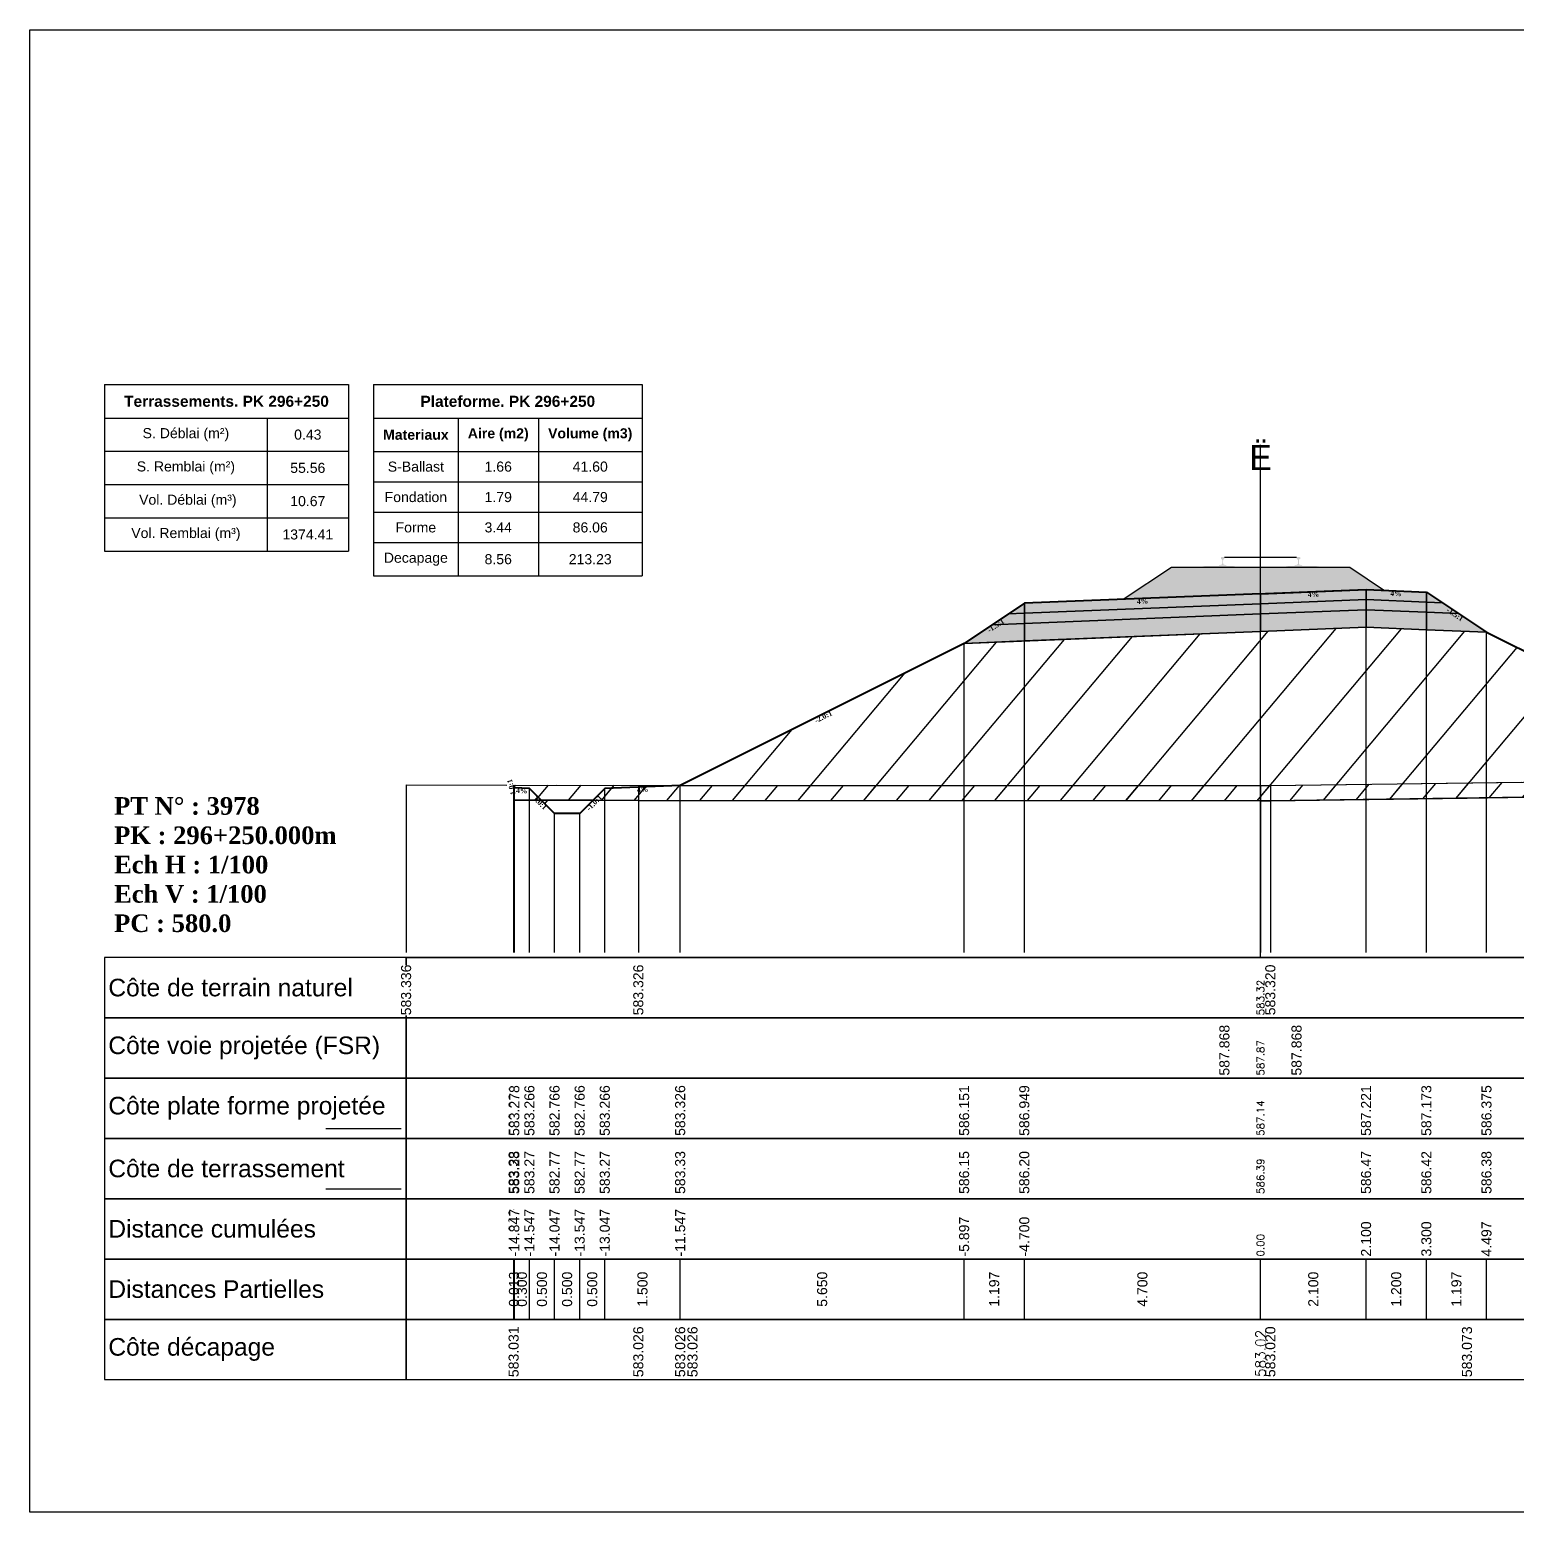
# Model space of a CAD drawing. Header units: millimetres. Extents: x 2762 to 3076, y 916 to 3305.
# Drawn here: x 2950.21 to 2979.79, y 2165.65 to 2195.15 of the extents above; entities that cross this region are included whole.
import ezdxf

# ---------------------------------------------------------------- set-up
doc = ezdxf.new("R2010")
doc.units = ezdxf.units.MM
doc.header["$LTSCALE"] = 2
doc.linetypes.add('CACHE', pattern=[9.525, 6.35, -3.175])
doc.linetypes.add('DASHED', pattern=[0.75, 0.5, -0.25])
for name, color, linetype in [('C-ANNO-TABL', 1, 'Continuous'), ('C-ANNO-TABL-TEXT', 150, 'Continuous'), ('C-ANNO-TABL-TITL', 150, 'Continuous'), ('C-ANNO-TABL-TTBL', 5, 'Continuous'), ('C-ROAD-CORR', 5, 'Continuous'), ('C-ROAD-SCTN', 7, 'Continuous')]:
    doc.layers.add(name, color=color, linetype=linetype)
doc.styles.add('ARIAL', font='arial.ttf')
doc.styles.add('C3D_Etiquette', font='romans.shx')
doc.styles.add('C3D_Profil_Travers', font='romans.shx')
doc.styles.get("Standard").update_dxf_attribs({"font": 'arial.ttf'})

msp = doc.modelspace()

# ---------------------------------------------------------------- hatches: boundary and pattern name
at = {"linetype": 'Continuous', "lineweight": -3}
msp.add_hatch(color=254, dxfattribs=at).paths.add_polyline_path([(2973.487, 2184.268), (2973.487, 2184.453), (2973.602, 2184.474), (2973.95, 2184.474), (2973.95, 2184.48), (2973.876, 2184.48), (2973.876, 2184.49), (2973.877, 2184.491), (2973.879, 2184.491), (2973.88, 2184.492), (2973.9, 2184.493), (2973.903, 2184.494), (2973.906, 2184.495), (2973.934, 2184.505), (2973.937, 2184.507), (2973.938, 2184.508), (2973.939, 2184.509), (2973.94, 2184.514), (2973.941, 2184.521), (2973.942, 2184.53), (2973.943, 2184.54), (2973.943, 2184.564), (2973.942, 2184.58), (2973.942, 2184.586), (2973.941, 2184.592), (2973.94, 2184.597), (2973.94, 2184.599), (2973.939, 2184.602), (2973.938, 2184.604), (2973.937, 2184.605), (2973.936, 2184.607), (2973.935, 2184.607), (2973.919, 2184.613), (2973.917, 2184.614), (2973.916, 2184.615), (2973.915, 2184.617), (2973.915, 2184.619), (2973.915, 2184.638), (2973.916, 2184.642), (2973.917, 2184.644), (2973.919, 2184.646), (2973.921, 2184.648), (2973.924, 2184.649), (2973.925, 2184.65), (2973.929, 2184.651), (2973.933, 2184.651), (2973.936, 2184.651), (2973.94, 2184.652), (2973.945, 2184.652), (2973.948, 2184.652), (2973.951, 2184.652), (2973.955, 2184.652), (2973.958, 2184.652), (2973.962, 2184.652), (2973.967, 2184.651), (2973.97, 2184.651), (2973.974, 2184.651), (2973.978, 2184.65), (2973.979, 2184.649), (2973.981, 2184.648), (2973.984, 2184.646), (2973.986, 2184.644), (2973.987, 2184.642), (2973.987, 2184.638), (2973.987, 2184.619), (2973.987, 2184.617), (2973.987, 2184.615), (2973.986, 2184.614), (2973.984, 2184.613), (2973.968, 2184.607), (2973.967, 2184.607), (2973.965, 2184.605), (2973.964, 2184.604), (2973.964, 2184.602), (2973.963, 2184.599), (2973.962, 2184.597), (2973.962, 2184.592), (2973.961, 2184.586), (2973.96, 2184.58), (2973.96, 2184.564), (2973.96, 2184.54), (2973.961, 2184.53), (2973.962, 2184.521), (2973.963, 2184.514), (2973.964, 2184.509), (2973.965, 2184.508), (2973.966, 2184.507), (2973.968, 2184.505), (2973.997, 2184.495), (2974, 2184.494), (2974.003, 2184.493), (2974.023, 2184.492), (2974.024, 2184.491), (2974.025, 2184.491), (2974.026, 2184.49), (2974.026, 2184.48), (2973.952, 2184.48), (2973.952, 2184.474), (2974.156, 2184.474), (2974.288, 2184.443), (2975.122, 2184.443), (2975.253, 2184.474), (2975.457, 2184.474), (2975.457, 2184.48), (2975.383, 2184.48), (2975.383, 2184.49), (2975.384, 2184.491), (2975.386, 2184.491), (2975.387, 2184.492), (2975.407, 2184.493), (2975.41, 2184.494), (2975.413, 2184.495), (2975.441, 2184.505), (2975.444, 2184.507), (2975.445, 2184.508), (2975.446, 2184.509), (2975.447, 2184.514), (2975.448, 2184.521), (2975.449, 2184.53), (2975.45, 2184.54), (2975.45, 2184.564), (2975.449, 2184.58), (2975.449, 2184.586), (2975.448, 2184.592), (2975.447, 2184.597), (2975.447, 2184.599), (2975.446, 2184.602), (2975.445, 2184.604), (2975.444, 2184.605), (2975.443, 2184.607), (2975.442, 2184.607), (2975.426, 2184.613), (2975.424, 2184.614), (2975.423, 2184.615), (2975.422, 2184.617), (2975.422, 2184.619), (2975.422, 2184.638), (2975.423, 2184.642), (2975.424, 2184.644), (2975.426, 2184.646), (2975.428, 2184.648), (2975.431, 2184.649), (2975.432, 2184.65), (2975.436, 2184.651), (2975.44, 2184.651), (2975.443, 2184.651), (2975.447, 2184.652), (2975.452, 2184.652), (2975.455, 2184.652), (2975.458, 2184.652), (2975.462, 2184.652), (2975.465, 2184.652), (2975.469, 2184.652), (2975.474, 2184.651), (2975.477, 2184.651), (2975.481, 2184.651), (2975.485, 2184.65), (2975.486, 2184.649), (2975.488, 2184.648), (2975.491, 2184.646), (2975.493, 2184.644), (2975.494, 2184.642), (2975.494, 2184.638), (2975.494, 2184.619), (2975.494, 2184.617), (2975.494, 2184.615), (2975.493, 2184.614), (2975.491, 2184.613), (2975.475, 2184.607), (2975.474, 2184.607), (2975.472, 2184.605), (2975.471, 2184.604), (2975.471, 2184.602), (2975.47, 2184.599), (2975.469, 2184.597), (2975.469, 2184.592), (2975.468, 2184.586), (2975.467, 2184.58), (2975.467, 2184.564), (2975.467, 2184.54), (2975.468, 2184.53), (2975.469, 2184.521), (2975.47, 2184.514), (2975.471, 2184.509), (2975.472, 2184.508), (2975.473, 2184.507), (2975.475, 2184.505), (2975.504, 2184.495), (2975.507, 2184.494), (2975.51, 2184.493), (2975.53, 2184.492), (2975.531, 2184.491), (2975.532, 2184.491), (2975.533, 2184.49), (2975.533, 2184.48), (2975.459, 2184.48), (2975.459, 2184.474), (2975.807, 2184.474), (2975.922, 2184.453), (2975.922, 2184.268)])
h = msp.add_hatch(dxfattribs=at)
h.set_pattern_fill('GRAVEL', color=252, scale=0.009, style=0)
h.set_pattern_definition([(228.0128, (2972.136781, 2184.040117), (-1.8288, -2.0574), [0.030755, -3.0447435]), (184.96974, (2972.116207, 2184.017257), (2.743199999, 0.228600013), [0.0527764, -5.2248644]), (132.51045, (2972.063629, 2184.012685), (2.286, -2.5146), [0.0372133, -3.684125]), (267.2737, (2971.974475, 2183.955535), (0.2286, 4.572), [0.0480604, -4.7579794]), (292.83365, (2971.972189, 2183.907529), (-1.143, 2.7432), [0.047127, -4.6655827]), (357.2737, (2971.990477, 2183.864095), (-4.572, 0.2286), [0.0480604, -4.7579794]), (37.69424, (2972.038483, 2183.861809), (-2.9718, -2.286), [0.0635574, -6.2921804]), (72.25533, (2972.088775, 2183.900671), (1.6002, 5.0292), [0.0600048, -5.940473]), (121.42957, (2972.107063, 2183.957821), (-1.8288, 2.9718), [0.048223, -4.774099]), (175.23636, (2972.081917, 2183.99897), (2.5146, -0.2286), [0.055054, -2.697654]), (222.39744, (2972.027053, 2184.003541), (-2.7432, -2.5146), [0.071197, -7.0485095]), (138.81407, (2972.20079, 2183.95325), (-1.6002, 1.3716), [0.0243004, -2.405751]), (171.46923, (2972.182501, 2183.969251), (2.9718, -0.4572), [0.0462314, -4.5769175]), (225, (2972.13678, 2183.97611), (-3e-17, -0.2286), [0.032329, -0.29096]), (203.1986, (2972.12078, 2184.00354), (1.143, 0.4572), [0.01741, -1.723556]), (291.8014, (2972.104777, 2183.996683), (-0.2286, 0.6858), [0.024621, -1.206428]), (30.9638, (2972.11392, 2183.973823), (0.6858, 0.4572), [0.039989, -1.292967]), (161.565, (2972.14821, 2183.9944), (0.4572, -0.2286), [0.028916, -0.693981]), (16.38954, (2971.972189, 2183.996683), (2.286, 0.6858), [0.040508, -4.0102944]), (70.34618, (2972.011051, 2184.008113), (-0.9144, -2.5146), [0.033984, -3.3643994]), (293.1986, (2972.14821, 2184.040117), (-0.4572, 1.143), [0.034819, -1.7061465]), (343.61046, (2972.161927, 2184.008113), (-2.286, 0.6858), [0.040508, -4.0102944]), (339.44395, (2971.97219, 2183.85495), (-1.143, 0.4572), [0.039063, -1.914096]), (294.77514, (2972.008765, 2183.841235), (-1.143, 2.5146), [0.0327305, -3.2403234]), (66.8014, (2972.150497, 2183.811517), (0.4572, 1.143), [0.034819, -1.7061465]), (17.35402, (2972.164213, 2183.843521), (-2.9718, -0.9144), [0.0383204, -3.793714]), (69.44395, (2972.038483, 2183.811517), (-0.4572, -1.143), [0.0195316, -1.933628]), (101.3099, (2972.13678, 2183.811517), (-0.2286, 0.9144), [0.011656, -1.1539795]), (165.9638, (2972.134495, 2183.822947), (0.6858, -0.2286), [0.047127, -0.895415]), (186.009, (2972.088775, 2183.834377), (2.286, 0.2286), [0.043674, -4.323723]), (303.69, (2972.11392, 2183.95325), (-0.2286, 0.4572), [0.032969, -0.79126]), (353.15723, (2972.132209, 2183.925817), (3.8862, -0.4572), [0.05756, -5.698441]), (60.9454, (2972.18936, 2183.91896), (-0.9144, -1.6002), [0.023536, -2.330045]), (90, (2972.2008, 2183.93953), (-0.2286, 0.2286), [0.013716, -0.214884]), (120.25644, (2972.084203, 2183.841235), (0.9144, -1.6002), [0.031758, -3.1440547]), (48.0128, (2972.068201, 2183.868667), (1.8288, 2.0574), [0.06151, -3.0139886]), (0, (2972.10935, 2183.91439), (0.2286, 0.2286), [0.059436, -0.169164]), (325.30485, (2972.168785, 2183.914387), (2.286, -1.6002), [0.036145, -3.5783385]), (254.0546, (2972.198503, 2183.893813), (-0.2286, -0.9144), [0.033285, -1.6309485]), (207.64598, (2972.189359, 2183.861809), (-4.3434, -2.286), [0.054193, -5.365122]), (175.42608, (2972.141353, 2183.836663), (-2.9718, 0.2286), [0.0573327, -5.675926])])
h.paths.add_polyline_path([(2971.972, 2183.812), (2972.93, 2184.45), (2976.48, 2184.45), (2977.169, 2183.99), (2976.805, 2184.005)])
h = msp.add_hatch(color=30, dxfattribs=at)
h.paths.add_polyline_path([(2978.005, 2183.557), (2978.005, 2183.757), (2978.324, 2183.744), (2978.643, 2183.531)])
h.paths.add_polyline_path([(2976.805, 2183.605), (2976.805, 2183.805), (2978.005, 2183.757), (2978.005, 2183.557)])
h.paths.add_polyline_path([(2974.705, 2183.521), (2974.705, 2183.721), (2976.805, 2183.805), (2976.805, 2183.605)])
h.paths.add_polyline_path([(2970.005, 2183.333), (2970.005, 2183.533), (2974.705, 2183.721), (2974.705, 2183.521)])
h.paths.add_polyline_path([(2969.366, 2183.307), (2969.685, 2183.52), (2970.005, 2183.533), (2970.005, 2183.333)])
h = msp.add_hatch(color=11, dxfattribs=at)
h.paths.add_polyline_path([(2978.005, 2183.757), (2978.005, 2183.957), (2978.324, 2183.744)])
h.paths.add_polyline_path([(2976.805, 2183.805), (2976.805, 2184.005), (2978.005, 2183.957), (2978.005, 2183.757)])
h.paths.add_polyline_path([(2974.705, 2183.721), (2974.705, 2183.921), (2976.805, 2184.005), (2976.805, 2183.805)])
h.paths.add_polyline_path([(2970.005, 2183.533), (2970.005, 2183.733), (2974.705, 2183.921), (2974.705, 2183.721)])
h.paths.add_polyline_path([(2969.685, 2183.52), (2970.005, 2183.733), (2970.005, 2183.533)])
h = msp.add_hatch(color=83, dxfattribs=at)
h.paths.add_polyline_path([(2978.005, 2183.207), (2978.005, 2183.557), (2978.643, 2183.531), (2979.201, 2183.159)])
h.paths.add_polyline_path([(2976.805, 2183.255), (2976.805, 2183.605), (2978.005, 2183.557), (2978.005, 2183.207)])
h.paths.add_polyline_path([(2974.705, 2183.171), (2974.705, 2183.521), (2976.805, 2183.605), (2976.805, 2183.255)])
h.paths.add_polyline_path([(2970.005, 2182.983), (2970.005, 2183.333), (2974.705, 2183.521), (2974.705, 2183.171)])
h.paths.add_polyline_path([(2968.808, 2182.935), (2969.366, 2183.307), (2970.005, 2183.333), (2970.005, 2182.983)])
h = msp.add_hatch(dxfattribs=at)
h.set_pattern_fill('_U', color=3, angle=50, style=0, pattern_type=0)
h.set_pattern_definition([(50, (2987.8368, 2179.9774), (-0.766044, 0.642788), [])])
h.paths.add_polyline_path([(2987.837, 2179.977), (2988.039, 2180.18), (2988.339, 2180.192), (2988.362, 2180.284), (2988.362, 2179.984)])
h.paths.add_polyline_path([(2961.42, 2179.812), (2961.658, 2180.05), (2963.158, 2180.11), (2968.808, 2182.935), (2976.805, 2183.255), (2979.201, 2183.159), (2985.039, 2180.24), (2986.539, 2180.18), (2986.756, 2179.963), (2974.9, 2179.804), (2962.325, 2179.81)])
h.paths.add_polyline_path([(2959.844, 2179.815), (2959.844, 2180.115), (2959.858, 2180.062), (2960.158, 2180.05), (2960.393, 2179.814)])
h = msp.add_hatch(dxfattribs=at)
h.set_pattern_fill('_U', color=150, scale=0.5, angle=50, style=0, pattern_type=0)
h.set_pattern_definition([(50, (2987.83676, 2179.97745), (-0.383022, 0.321394), [])])
h.paths.add_polyline_path([(2987.837, 2179.977), (2988.039, 2180.18), (2988.339, 2180.192), (2988.362, 2180.284), (2988.362, 2179.984)])
h.paths.add_polyline_path([(2985.039, 2180.24), (2988.362, 2180.284), (2988.339, 2180.192), (2988.039, 2180.18), (2987.837, 2179.977), (2986.756, 2179.963), (2986.539, 2180.18)])
h.paths.add_polyline_path([(2961.42, 2179.812), (2961.658, 2180.05), (2963.158, 2180.11), (2974.9, 2180.104), (2985.039, 2180.24), (2986.539, 2180.18), (2986.756, 2179.963), (2974.9, 2179.804), (2962.325, 2179.81)])
h.paths.add_polyline_path([(2959.844, 2180.115), (2962.325, 2180.11), (2963.158, 2180.11), (2961.658, 2180.05), (2961.42, 2179.812), (2960.393, 2179.814), (2960.158, 2180.05), (2959.858, 2180.062)])
h.paths.add_polyline_path([(2959.844, 2179.815), (2959.844, 2180.115), (2959.858, 2180.062), (2960.158, 2180.05), (2960.393, 2179.814)])
h = msp.add_hatch(dxfattribs=at)
h.set_pattern_fill('_U', color=1, angle=50, style=0, pattern_type=0)
h.set_pattern_definition([(50, (2986.7563, 2179.963), (-0.766044, 0.642788), [])])
h.paths.add_polyline_path([(2986.756, 2179.963), (2987.837, 2179.977), (2987.539, 2179.68), (2987.039, 2179.68)])
h.paths.add_polyline_path([(2960.393, 2179.814), (2961.42, 2179.812), (2961.158, 2179.55), (2960.658, 2179.55)])

# ---------------------------------------------------------------- linework, layer by layer
at = {"color": 7, "linetype": 'Continuous', "lineweight": -3}
for p, q in [((2974.705, 2176.684), (2974.705, 2186.884)), ((2957.704, 2176.684), (2991.706, 2176.684)), ((2959.844, 2169.484), (2959.844, 2170.684)), ((2959.858, 2169.484), (2959.858, 2170.684)), ((2959.858, 2169.484), (2959.858, 2170.684)), ((2960.158, 2169.484), (2960.158, 2170.684)), ((2960.158, 2169.484), (2960.158, 2170.684)), ((2960.658, 2169.484), (2960.658, 2170.684)), ((2960.658, 2169.484), (2960.658, 2170.684)), ((2961.158, 2169.484), (2961.158, 2170.684)), ((2961.158, 2169.484), (2961.158, 2170.684)), ((2961.658, 2169.484), (2961.658, 2170.684)), ((2961.658, 2169.484), (2961.658, 2170.684)), ((2963.158, 2169.484), (2963.158, 2170.684)), ((2963.158, 2169.484), (2963.158, 2170.684)), ((2968.808, 2169.484), (2968.808, 2170.684)), ((2968.808, 2169.484), (2968.808, 2170.684)), ((2970.005, 2169.484), (2970.005, 2170.684)), ((2970.005, 2169.484), (2970.005, 2170.684)), ((2974.705, 2169.484), (2974.705, 2170.684)), ((2974.705, 2169.484), (2974.705, 2170.684)), ((2976.805, 2169.484), (2976.805, 2170.684)), ((2976.805, 2169.484), (2976.805, 2170.684)), ((2978.005, 2169.484), (2978.005, 2170.684)), ((2978.005, 2169.484), (2978.005, 2170.684)), ((2979.201, 2169.484), (2979.201, 2170.684)), ((2979.201, 2169.484), (2979.201, 2170.684))]:
    msp.add_line(p, q, dxfattribs=at)
at = {"color": 251, "linetype": 'Continuous', "lineweight": -3}
for p, q in [((2971.972, 2183.812), (2972.93, 2184.45)), ((2972.93, 2184.45), (2976.48, 2184.45)), ((2976.48, 2184.45), (2977.169, 2183.99)), ((2970.005, 2183.733), (2974.705, 2183.921)), ((2976.805, 2184.005), (2971.972, 2183.812)), ((2974.705, 2183.921), (2976.805, 2184.005)), ((2974.705, 2183.721), (2974.705, 2183.921)), ((2974.705, 2183.921), (2974.705, 2183.721)), ((2976.805, 2183.805), (2974.705, 2183.721)), ((2977.169, 2183.99), (2976.805, 2184.005)), ((2976.805, 2183.805), (2976.805, 2184.005)), ((2976.805, 2184.005), (2978.005, 2183.957)), ((2976.805, 2184.005), (2976.805, 2183.805)), ((2978.005, 2183.757), (2976.805, 2183.805)), ((2978.005, 2183.757), (2978.005, 2183.957)), ((2978.005, 2183.957), (2978.324, 2183.744)), ((2978.005, 2183.957), (2978.005, 2183.757)), ((2978.324, 2183.744), (2978.005, 2183.757)), ((2969.685, 2183.52), (2970.005, 2183.733)), ((2970.005, 2183.533), (2969.685, 2183.52)), ((2970.005, 2183.533), (2970.005, 2183.733)), ((2970.005, 2183.733), (2970.005, 2183.533)), ((2974.705, 2183.721), (2970.005, 2183.533))]:
    msp.add_line(p, q, dxfattribs=at)
at = {"color": 53, "linetype": 'Continuous', "lineweight": -3}
for p, q in [((2974.705, 2183.721), (2976.805, 2183.805)), ((2976.805, 2183.605), (2976.805, 2183.805)), ((2976.805, 2183.805), (2978.005, 2183.757)), ((2976.805, 2183.805), (2976.805, 2183.605)), ((2978.005, 2183.557), (2978.005, 2183.757)), ((2978.005, 2183.757), (2978.324, 2183.744)), ((2978.005, 2183.757), (2978.005, 2183.557)), ((2978.324, 2183.744), (2978.643, 2183.531)), ((2969.366, 2183.307), (2969.685, 2183.52)), ((2969.685, 2183.52), (2970.005, 2183.533)), ((2970.005, 2183.533), (2974.705, 2183.721)), ((2970.005, 2183.333), (2970.005, 2183.533)), ((2970.005, 2183.533), (2970.005, 2183.333)), ((2974.705, 2183.521), (2970.005, 2183.333)), ((2970.005, 2183.333), (2974.705, 2183.521)), ((2974.705, 2183.521), (2974.705, 2183.721)), ((2974.705, 2183.721), (2974.705, 2183.521)), ((2976.805, 2183.605), (2974.705, 2183.521)), ((2974.705, 2183.521), (2976.805, 2183.605)), ((2974.705, 2183.171), (2974.705, 2183.521)), ((2974.705, 2183.521), (2974.705, 2183.171)), ((2978.005, 2183.557), (2976.805, 2183.605)), ((2976.805, 2183.255), (2976.805, 2183.605)), ((2976.805, 2183.605), (2978.005, 2183.557)), ((2976.805, 2183.605), (2976.805, 2183.255)), ((2978.643, 2183.531), (2978.005, 2183.557)), ((2978.005, 2183.207), (2978.005, 2183.557)), ((2978.005, 2183.557), (2978.643, 2183.531)), ((2978.005, 2183.557), (2978.005, 2183.207)), ((2978.643, 2183.531), (2979.201, 2183.159)), ((2968.808, 2182.935), (2969.366, 2183.307)), ((2970.005, 2183.333), (2969.366, 2183.307)), ((2969.366, 2183.307), (2970.005, 2183.333)), ((2970.005, 2182.983), (2970.005, 2183.333)), ((2970.005, 2183.333), (2970.005, 2182.983)), ((2974.705, 2183.171), (2970.005, 2182.983)), ((2976.805, 2183.255), (2974.705, 2183.171)), ((2978.005, 2183.207), (2976.805, 2183.255)), ((2979.201, 2183.159), (2978.005, 2183.207)), ((2970.005, 2182.983), (2968.808, 2182.935))]:
    msp.add_line(p, q, dxfattribs=at)
at = {"color": 253, "linetype": 'Continuous', "lineweight": -3}
for p, q in [((2968.808, 2182.935), (2976.805, 2183.255)), ((2976.805, 2183.255), (2979.201, 2183.159)), ((2979.201, 2183.159), (2985.039, 2180.24)), ((2963.158, 2180.11), (2968.808, 2182.935)), ((2974.9, 2180.104), (2985.039, 2180.24)), ((2959.844, 2180.115), (2962.325, 2180.11)), ((2959.858, 2180.062), (2959.844, 2180.115)), ((2959.844, 2179.815), (2959.844, 2180.115)), ((2959.844, 2180.115), (2959.858, 2180.062)), ((2959.844, 2179.815), (2959.844, 2180.115)), ((2959.844, 2180.115), (2959.858, 2180.062)), ((2960.158, 2180.05), (2959.858, 2180.062)), ((2959.858, 2180.062), (2960.158, 2180.05)), ((2959.858, 2180.062), (2960.158, 2180.05)), ((2960.393, 2179.814), (2960.158, 2180.05)), ((2960.158, 2180.05), (2960.393, 2179.814)), ((2960.158, 2180.05), (2960.393, 2179.814)), ((2961.42, 2179.812), (2961.658, 2180.05)), ((2961.658, 2180.05), (2961.42, 2179.812)), ((2961.42, 2179.812), (2961.658, 2180.05)), ((2961.658, 2180.05), (2963.158, 2180.11)), ((2963.158, 2180.11), (2961.658, 2180.05)), ((2961.658, 2180.05), (2963.158, 2180.11)), ((2962.325, 2180.11), (2963.158, 2180.11)), ((2963.158, 2180.11), (2974.9, 2180.104)), ((2986.756, 2179.963), (2974.9, 2179.804)), ((2986.756, 2179.963), (2974.9, 2179.804)), ((2960.393, 2179.814), (2959.844, 2179.815)), ((2960.393, 2179.814), (2959.844, 2179.815)), ((2961.42, 2179.812), (2960.393, 2179.814)), ((2960.393, 2179.814), (2961.42, 2179.812)), ((2960.658, 2179.55), (2960.393, 2179.814)), ((2961.42, 2179.812), (2961.158, 2179.55)), ((2962.325, 2179.81), (2961.42, 2179.812)), ((2962.325, 2179.81), (2961.42, 2179.812)), ((2974.9, 2179.804), (2962.325, 2179.81)), ((2974.9, 2179.804), (2962.325, 2179.81)), ((2961.158, 2179.55), (2960.658, 2179.55))]:
    msp.add_line(p, q, dxfattribs=at)
at = {"color": 8, "linetype": 'CACHE', "lineweight": -3}
for p, q in [((2974.705, 2176.784), (2974.705, 2183.171)), ((2974.705, 2176.784), (2974.705, 2183.171)), ((2976.805, 2176.784), (2976.805, 2183.255)), ((2978.005, 2176.784), (2978.005, 2183.207)), ((2979.201, 2176.784), (2979.201, 2183.159)), ((2968.808, 2176.784), (2968.808, 2182.935)), ((2970.005, 2176.784), (2970.005, 2182.983)), ((2959.844, 2176.784), (2959.844, 2180.115)), ((2959.858, 2176.784), (2959.858, 2180.062)), ((2960.158, 2176.784), (2960.158, 2180.05)), ((2961.658, 2176.784), (2961.658, 2180.05)), ((2963.158, 2176.784), (2963.158, 2180.11)), ((2960.658, 2176.784), (2960.658, 2179.55)), ((2961.158, 2176.784), (2961.158, 2179.55))]:
    msp.add_line(p, q, dxfattribs=at)
at = {"color": 105, "linetype": 'DASHED', "lineweight": -3, "ltscale": 2}
for p, q in [((2974.9, 2180.104), (2991.705, 2180.329)), ((2957.705, 2180.12), (2962.325, 2180.11)), ((2962.325, 2180.11), (2974.705, 2180.104)), ((2974.705, 2180.104), (2974.9, 2180.104))]:
    msp.add_line(p, q, dxfattribs=at)
at = {"color": 98, "linetype": 'CACHE', "lineweight": -3}
for p, q in [((2957.705, 2180.12), (2957.705, 2176.784)), ((2962.325, 2180.11), (2962.325, 2176.784)), ((2974.705, 2180.104), (2974.705, 2176.784)), ((2974.9, 2180.104), (2974.9, 2176.784))]:
    msp.add_line(p, q, dxfattribs=at)
at = {"color": 6, "linetype": 'Continuous', "lineweight": -3}
for p, q in [((2978.813, 2179.857), (2985.039, 2179.94)), ((2959.844, 2179.815), (2962.325, 2179.81)), ((2962.325, 2179.81), (2963.158, 2179.81)), ((2963.158, 2179.81), (2963.403, 2179.81)), ((2963.403, 2179.81), (2974.705, 2179.804)), ((2974.705, 2179.804), (2974.9, 2179.804)), ((2974.9, 2179.804), (2978.813, 2179.857))]:
    msp.add_line(p, q, dxfattribs=at)
at = {"color": 154, "linetype": 'Continuous', "lineweight": -3}
msp.add_line((2956.104, 2173.284), (2957.604, 2173.284), dxfattribs=at)
at = {"color": 1, "linetype": 'Continuous', "lineweight": -3}
msp.add_line((2956.104, 2172.084), (2957.604, 2172.084), dxfattribs=at)
at = {"color": 7, "linetype": 'Continuous', "lineweight": -3}
for points in [[(2957.704, 2175.484), (2957.704, 2176.684), (2951.704, 2176.684), (2951.704, 2175.484)], [(2957.704, 2175.484), (2991.706, 2175.484), (2991.706, 2176.684), (2957.704, 2176.684)], [(2957.704, 2174.284), (2957.704, 2175.484), (2951.704, 2175.484), (2951.704, 2174.284)], [(2957.704, 2174.284), (2991.706, 2174.284), (2991.706, 2175.484), (2957.704, 2175.484)], [(2957.704, 2173.084), (2957.704, 2174.284), (2951.704, 2174.284), (2951.704, 2173.084)], [(2957.704, 2173.084), (2991.706, 2173.084), (2991.706, 2174.284), (2957.704, 2174.284)], [(2957.704, 2171.884), (2957.704, 2173.084), (2951.704, 2173.084), (2951.704, 2171.884)], [(2957.704, 2171.884), (2991.706, 2171.884), (2991.706, 2173.084), (2957.704, 2173.084)], [(2957.704, 2170.684), (2957.704, 2171.884), (2951.704, 2171.884), (2951.704, 2170.684)], [(2957.704, 2170.684), (2991.706, 2170.684), (2991.706, 2171.884), (2957.704, 2171.884)], [(2957.704, 2169.484), (2957.704, 2170.684), (2951.704, 2170.684), (2951.704, 2169.484)], [(2957.704, 2169.484), (2991.706, 2169.484), (2991.706, 2170.684), (2957.704, 2170.684)], [(2957.704, 2168.284), (2957.704, 2169.484), (2951.704, 2169.484), (2951.704, 2168.284)], [(2957.704, 2168.284), (2991.706, 2168.284), (2991.706, 2169.484), (2957.704, 2169.484)]]:
    msp.add_3dface(points, dxfattribs=at)
at = {"layer": 'C-ANNO-TABL', "color": 7, "linetype": 'Continuous', "lineweight": -3}
for p, q in [((2951.704, 2187.419), (2954.939, 2187.419)), ((2954.939, 2187.419), (2956.557, 2187.419)), ((2954.939, 2187.419), (2954.939, 2186.757)), ((2957.057, 2187.416), (2958.739, 2187.416)), ((2958.739, 2187.416), (2960.335, 2187.416)), ((2958.739, 2187.416), (2958.739, 2186.754)), ((2960.335, 2187.416), (2962.398, 2187.416)), ((2960.335, 2187.416), (2960.335, 2186.754)), ((2951.704, 2186.757), (2954.939, 2186.757)), ((2954.939, 2186.757), (2956.557, 2186.757)), ((2954.939, 2186.757), (2954.939, 2186.095)), ((2957.057, 2186.754), (2958.739, 2186.754)), ((2958.739, 2186.754), (2960.335, 2186.754)), ((2958.739, 2186.754), (2958.739, 2186.147)), ((2960.335, 2186.754), (2962.398, 2186.754)), ((2960.335, 2186.754), (2960.335, 2186.147)), ((2957.057, 2186.147), (2958.739, 2186.147)), ((2958.739, 2186.147), (2960.335, 2186.147)), ((2958.739, 2186.147), (2958.739, 2185.543)), ((2960.335, 2186.147), (2962.398, 2186.147)), ((2960.335, 2186.147), (2960.335, 2185.543)), ((2951.704, 2186.095), (2954.939, 2186.095)), ((2954.939, 2186.095), (2956.557, 2186.095)), ((2954.939, 2186.095), (2954.939, 2185.432)), ((2957.057, 2185.543), (2958.739, 2185.543)), ((2958.739, 2185.543), (2960.335, 2185.543)), ((2958.739, 2185.543), (2958.739, 2184.939)), ((2960.335, 2185.543), (2962.398, 2185.543)), ((2960.335, 2185.543), (2960.335, 2184.939)), ((2951.704, 2185.432), (2954.939, 2185.432)), ((2954.939, 2185.432), (2956.557, 2185.432)), ((2954.939, 2185.432), (2954.939, 2184.77)), ((2957.057, 2184.939), (2958.739, 2184.939)), ((2958.739, 2184.939), (2960.335, 2184.939)), ((2958.739, 2184.939), (2958.739, 2184.28)), ((2960.335, 2184.939), (2962.398, 2184.939)), ((2960.335, 2184.939), (2960.335, 2184.28))]:
    msp.add_line(p, q, dxfattribs=at)
at = {"layer": 'C-ANNO-TABL-TTBL', "color": 7, "linetype": 'Continuous', "lineweight": -3}
for p, q in [((2951.704, 2188.084), (2956.557, 2188.084)), ((2951.704, 2188.084), (2951.704, 2187.419)), ((2956.557, 2188.084), (2956.557, 2187.419)), ((2957.057, 2188.084), (2962.398, 2188.084)), ((2957.057, 2188.084), (2957.057, 2187.416)), ((2962.398, 2188.084), (2962.398, 2187.416)), ((2951.704, 2187.419), (2951.704, 2186.757)), ((2956.557, 2187.419), (2956.557, 2186.757)), ((2957.057, 2187.416), (2957.057, 2186.754)), ((2962.398, 2187.416), (2962.398, 2186.754)), ((2951.704, 2186.757), (2951.704, 2186.095)), ((2956.557, 2186.757), (2956.557, 2186.095)), ((2957.057, 2186.754), (2957.057, 2186.147)), ((2962.398, 2186.754), (2962.398, 2186.147)), ((2957.057, 2186.147), (2957.057, 2185.543)), ((2962.398, 2186.147), (2962.398, 2185.543)), ((2951.704, 2186.095), (2951.704, 2185.432)), ((2956.557, 2186.095), (2956.557, 2185.432)), ((2957.057, 2185.543), (2957.057, 2184.939)), ((2962.398, 2185.543), (2962.398, 2184.939)), ((2951.704, 2185.432), (2951.704, 2184.77)), ((2956.557, 2185.432), (2956.557, 2184.77)), ((2957.057, 2184.939), (2957.057, 2184.28)), ((2962.398, 2184.939), (2962.398, 2184.28)), ((2951.704, 2184.77), (2954.939, 2184.77)), ((2954.939, 2184.77), (2956.557, 2184.77)), ((2957.057, 2184.28), (2958.739, 2184.28)), ((2958.739, 2184.28), (2960.335, 2184.28)), ((2960.335, 2184.28), (2962.398, 2184.28))]:
    msp.add_line(p, q, dxfattribs=at)
at = {"layer": 'C-ROAD-CORR', "color": 1, "linetype": 'Continuous', "lineweight": 40}
for p, q in [((2974.705, 2183.921), (2970.005, 2183.733)), ((2974.705, 2183.921), (2976.805, 2184.005)), ((2976.805, 2184.005), (2978.005, 2183.957)), ((2978.005, 2183.957), (2979.201, 2183.159)), ((2970.005, 2183.733), (2968.808, 2182.935)), ((2979.201, 2183.159), (2985.039, 2180.24)), ((2968.808, 2182.935), (2963.158, 2180.11)), ((2959.858, 2180.062), (2959.844, 2180.115)), ((2960.158, 2180.05), (2959.858, 2180.062)), ((2960.658, 2179.55), (2960.158, 2180.05)), ((2961.658, 2180.05), (2961.158, 2179.55)), ((2963.158, 2180.11), (2961.658, 2180.05)), ((2961.158, 2179.55), (2960.658, 2179.55))]:
    msp.add_line(p, q, dxfattribs=at)
at = {"layer": 'C-ROAD-CORR', "color": 102, "linetype": 'Continuous', "lineweight": -3, "ltscale": 0.5}
for p, q in [((2974.705, 2183.171), (2970.005, 2182.983)), ((2974.705, 2183.171), (2976.805, 2183.255)), ((2976.805, 2183.255), (2978.005, 2183.207)), ((2978.005, 2183.207), (2979.201, 2183.159)), ((2970.005, 2182.983), (2968.808, 2182.935))]:
    msp.add_line(p, q, dxfattribs=at)
at = {"layer": 'C-ROAD-CORR', "color": 1, "linetype": 'Continuous', "lineweight": -3}
for p, q in [((2960.658, 2179.55), (2960.158, 2180.05)), ((2961.658, 2180.05), (2961.158, 2179.55))]:
    msp.add_line(p, q, dxfattribs=at)
at = {"layer": 'C-ROAD-SCTN', "color": 154, "linetype": 'Continuous', "lineweight": -3}
for p, q in [((2973.987, 2184.652), (2974.705, 2184.652)), ((2974.705, 2184.652), (2975.422, 2184.652)), ((2970.005, 2183.733), (2974.705, 2183.921)), ((2974.705, 2183.921), (2976.805, 2184.005)), ((2976.805, 2184.005), (2978.005, 2183.957)), ((2978.005, 2183.957), (2979.201, 2183.159)), ((2968.808, 2182.935), (2970.005, 2183.733)), ((2979.201, 2183.159), (2985.039, 2180.24)), ((2963.158, 2180.11), (2968.808, 2182.935)), ((2959.844, 2180.115), (2959.858, 2180.062)), ((2959.858, 2180.062), (2960.158, 2180.05)), ((2960.158, 2180.05), (2960.658, 2179.55)), ((2961.158, 2179.55), (2961.658, 2180.05)), ((2961.658, 2180.05), (2963.158, 2180.11)), ((2960.658, 2179.55), (2961.158, 2179.55))]:
    msp.add_line(p, q, dxfattribs=at)
at = {"layer": 'C-ROAD-SCTN', "color": 140, "linetype": 'Continuous', "lineweight": -3}
for p, q in [((2971.972, 2183.812), (2972.93, 2184.45)), ((2972.93, 2184.45), (2972.973, 2184.45)), ((2972.973, 2184.45), (2974.705, 2184.45)), ((2974.705, 2184.45), (2976.436, 2184.45)), ((2976.436, 2184.45), (2976.48, 2184.45)), ((2976.48, 2184.45), (2977.169, 2183.99))]:
    msp.add_line(p, q, dxfattribs=at)
at = {"layer": 'C-ROAD-SCTN', "color": 1, "linetype": 'Continuous', "lineweight": -3}
for p, q in [((2970.005, 2182.983), (2974.705, 2183.171)), ((2974.705, 2183.171), (2976.805, 2183.255)), ((2976.805, 2183.255), (2978.005, 2183.207)), ((2978.005, 2183.207), (2979.201, 2183.159)), ((2979.201, 2183.159), (2985.039, 2180.24)), ((2963.158, 2180.11), (2968.808, 2182.935)), ((2968.808, 2182.935), (2970.005, 2182.983)), ((2959.844, 2180.115), (2959.858, 2180.062)), ((2959.858, 2180.062), (2960.158, 2180.05)), ((2960.158, 2180.05), (2960.658, 2179.55)), ((2961.158, 2179.55), (2961.658, 2180.05)), ((2961.658, 2180.05), (2963.158, 2180.11)), ((2960.658, 2179.55), (2961.158, 2179.55))]:
    msp.add_line(p, q, dxfattribs=at)

# ---------------------------------------------------------------- texts
at = {"color": 7, "linetype": 'Continuous', "lineweight": -3}
for s, insert, char_height, attachment_point, style in [('{\\fWingdings|b0|i0|c2|p0;Ë}', (2974.705, 2186.384), 0.5, 8, 'C3D_Profil_Travers'), ('{\\fTimes New Roman|b1|i0|c0|p18;PT N° : 3978\\PPK : 296+250.000m\\PEch H : 1/100\\PEch V : 1/100\\PPC : 580.0}', (2951.893, 2177.184), 0.35, 7, 'C3D_Profil_Travers'), ('{\\fArial|b0|i0|c0|p34;Côte de terrain naturel}', (2951.779, 2176.084), 0.35, 4, 'C3D_Etiquette'), ('{\\fArial|b0|i0|c0|p34;Côte plate forme projetée}', (2951.779, 2173.684), 0.35, 4, 'C3D_Etiquette'), ('{\\fArial|b0|i0|c0|p34;Côte de terrassement}', (2951.779, 2172.484), 0.35, 4, 'C3D_Etiquette'), ('{\\fArial|b0|i0|c0|p34;Distance cumulées}', (2951.779, 2171.284), 0.35, 4, 'C3D_Etiquette'), ('{\\fArial|b0|i0|c0|p34;Distances Partielles}', (2951.779, 2170.084), 0.35, 4, 'C3D_Etiquette'), ('{\\fArial|b0|i0|c0|p34;Côte décapage}', (2951.779, 2168.884), 0.35, 4, 'C3D_Etiquette')]:
    msp.add_mtext(s, dxfattribs=dict(at, insert=insert, char_height=char_height, attachment_point=attachment_point, style=style))
at = {"color": 7, "linetype": 'Continuous', "lineweight": -3, "char_height": 0.1, "style": 'C3D_Etiquette'}
for s, insert, width, attachment_point, rotation in [('{\\fTimes New Roman|b1|i0|c0|p18;4%}', (2972.355, 2183.823), 0.42071, 2, 2.2906), ('{\\fTimes New Roman|b1|i0|c0|p18;4%}', (2975.755, 2183.959), 0.37094, 2, 2.2906), ('{\\fTimes New Roman|b1|i0|c0|p18;4%}', (2977.404, 2183.977), 0.42071, 2, 357.7094), ('{\\fTimes New Roman|b1|i0|c0|p18;-1.5:1}', (2978.601, 2183.555), 0.34598, 2, 326.3099), ('{\\fTimes New Roman|b1|i0|c0|p18;-1.5:1}', (2969.408, 2183.331), 0.34598, 2, 33.6901), ('{\\fTimes New Roman|b1|i0|c0|p18;-2.0:1}', (2965.985, 2181.519), 0.34598, 2, 26.5651), ('{\\fTimes New Roman|b1|i0|c0|p18;1.0:1}', (2959.847, 2180.088), 0.29446, 8, 104.0362), ('{\\fTimes New Roman|b1|i0|c0|p18;4%}', (2960.008, 2180.052), 0.37094, 2, 357.7094), ('{\\fTimes New Roman|b1|i0|c0|p18;-1.0:1}', (2961.411, 2179.797), 0.34598, 2, 45), ('{\\fTimes New Roman|b1|i0|c0|p18;4%}', (2962.408, 2180.076), 0.42071, 2, 2.2906), ('{\\fTimes New Roman|b1|i0|c0|p18;1.0:1}', (2960.405, 2179.797), 0.29001, 2, 315)]:
    msp.add_mtext(s, dxfattribs=dict(at, insert=insert, width=width, attachment_point=attachment_point, rotation=rotation))
at = {"color": 7, "linetype": 'Continuous', "lineweight": -3, "rotation": 90, "style": 'C3D_Profil_Travers'}
for s, insert, char_height, attachment_point in [('583.32', (2974.705, 2175.534), 0.15, 4), ('587.87', (2974.705, 2174.334), 0.15, 4), ('587.14', (2974.705, 2173.134), 0.15, 4), ('{\\fArial|b0|i0|c0|p34;583.33}', (2959.844, 2171.979), 0.2, 4), ('{\\fArial|b0|i0|c0|p34;583.28}', (2959.858, 2171.979), 0.2, 4), ('{\\fArial|b0|i0|c0|p34;583.27}', (2960.158, 2171.979), 0.2, 4), ('{\\fArial|b0|i0|c0|p34;582.77}', (2960.658, 2171.979), 0.2, 4), ('{\\fArial|b0|i0|c0|p34;582.77}', (2961.158, 2171.979), 0.2, 4), ('{\\fArial|b0|i0|c0|p34;583.27}', (2961.658, 2171.979), 0.2, 4), ('{\\fArial|b0|i0|c0|p34;583.33}', (2963.158, 2171.979), 0.2, 4), ('{\\fArial|b0|i0|c0|p34;586.15}', (2968.808, 2171.979), 0.2, 4), ('{\\fArial|b0|i0|c0|p34;586.20}', (2970.005, 2171.979), 0.2, 4), ('{\\fArial|b0|i0|c0|p34;586.47}', (2976.805, 2171.979), 0.2, 4), ('{\\fArial|b0|i0|c0|p34;586.42}', (2978.005, 2171.979), 0.2, 4), ('{\\fArial|b0|i0|c0|p34;586.38}', (2979.201, 2171.979), 0.2, 4), ('586.39', (2974.705, 2171.979), 0.15, 4), ('0.00', (2974.705, 2170.734), 0.15, 4), ('{\\fArial|b0|i0|c0|p34;0.013}', (2959.851, 2170.084), 0.2, 5), ('{\\fArial|b0|i0|c0|p34;0.300}', (2960.008, 2170.084), 0.2, 5), ('{\\fArial|b0|i0|c0|p34;0.500}', (2960.408, 2170.084), 0.2, 5), ('{\\fArial|b0|i0|c0|p34;0.500}', (2960.908, 2170.084), 0.2, 5), ('{\\fArial|b0|i0|c0|p34;0.500}', (2961.408, 2170.084), 0.2, 5), ('{\\fArial|b0|i0|c0|p34;1.500}', (2962.408, 2170.084), 0.2, 5), ('{\\fArial|b0|i0|c0|p34;5.650}', (2965.983, 2170.084), 0.2, 5), ('{\\fArial|b0|i0|c0|p34;1.197}', (2969.406, 2170.084), 0.2, 5), ('{\\fArial|b0|i0|c0|p34;4.700}', (2972.355, 2170.084), 0.2, 5), ('{\\fArial|b0|i0|c0|p34;2.100}', (2975.755, 2170.084), 0.2, 5), ('{\\fArial|b0|i0|c0|p34;1.200}', (2977.405, 2170.084), 0.2, 5), ('{\\fArial|b0|i0|c0|p34;1.197}', (2978.603, 2170.084), 0.2, 5), ('583.02', (2974.705, 2168.334), 0.2, 4)]:
    msp.add_mtext(s, dxfattribs=dict(at, insert=insert, char_height=char_height, attachment_point=attachment_point))
at = {"color": 7, "linetype": 'Continuous', "lineweight": -3, "insert": (2951.779, 2174.884), "char_height": 0.35, "attachment_point": 4}
msp.add_mtext('{\\fArial|b0|i0|c0|p34;Côte voie projetée (FSR)}', dxfattribs=at)
at = {"layer": 'C-ANNO-TABL-TEXT', "color": 7, "linetype": 'Continuous', "lineweight": -3, "char_height": 0.2, "attachment_point": 5, "style": 'ARIAL'}
for s, insert in [('{\\fArial|b0|i0|c0|p34;\\C7;0.43}', (2955.748, 2187.088)), ('{\\fArial|b0|i0|c0|p34;\\C7;55.56}', (2955.748, 2186.426)), ('{\\fArial|b0|i0|c0|p34;\\C7;S-Ballast}', (2957.898, 2186.451)), ('{\\fArial|b0|i0|c0|p34;\\C7;1.66}', (2959.537, 2186.451)), ('{\\C18;\\c0;41.60}', (2961.367, 2186.451)), ('{\\fArial|b0|i0|c0|p34;\\C7;10.67}', (2955.748, 2185.764)), ('{\\fArial|b0|i0|c0|p34;\\C7;Fondation}', (2957.898, 2185.845)), ('{\\fArial|b0|i0|c0|p34;\\C7;1.79}', (2959.537, 2185.845)), ('{\\C18;\\c0;44.79}', (2961.367, 2185.845)), ('{\\fArial|b0|i0|c0|p34;\\C7;Forme}', (2957.898, 2185.241)), ('{\\fArial|b0|i0|c0|p34;\\C7;3.44}', (2959.537, 2185.241)), ('{\\C18;\\c0;86.06}', (2961.367, 2185.241)), ('{\\fArial|b0|i0|c0|p34;\\C7;1374.41}', (2955.748, 2185.101)), ('{\\fArial|b0|i0|c0|p34;\\C7;Decapage}', (2957.898, 2184.609)), ('{\\fArial|b0|i0|c0|p34;\\C7;8.56}', (2959.537, 2184.609)), ('{\\C18;\\c0;213.23}', (2961.367, 2184.609))]:
    msp.add_mtext(s, dxfattribs=dict(at, insert=insert))
at = {"layer": 'C-ANNO-TABL-TITL', "color": 7, "linetype": 'Continuous', "lineweight": -3, "attachment_point": 5, "style": 'ARIAL'}
for s, insert, char_height in [('{\\fArial|b1|i0|c0|p34;\\C7;Terrassements. PK 296+250}', (2954.13, 2187.751), 0.22), ('{\\fArial|b1|i0|c0|p34;\\C18;\\c0;Plateforme. PK 296+250}', (2959.727, 2187.75), 0.22), ('{\\fArial|b0|i0|c0|p34;\\C7;S. Déblai (m²) }', (2953.322, 2187.088), 0.2), ('{\\fArial|b1|i0|c0|p34;\\C7;Materiaux   }', (2957.898, 2187.085), 0.2), ('{\\fArial|b1|i0|c0|p34;\\C7;Aire (m2)}', (2959.537, 2187.085), 0.2), ('{\\fArial|b1|i0|c0|p34;\\C7;Volume (m3)}', (2961.367, 2187.085), 0.2), ('{\\fArial|b0|i0|c0|p34;\\C7;S. Remblai (m²) }', (2953.322, 2186.426), 0.2), ('{\\fArial|b0|i0|c0|p34;\\C7; Vol. Déblai (m³) }', (2953.322, 2185.764), 0.2), ('{\\fArial|b0|i0|c0|p34;\\C7;Vol. Remblai (m³)}', (2953.322, 2185.101), 0.2)]:
    msp.add_mtext(s, dxfattribs=dict(at, insert=insert, char_height=char_height))

# ---------------------------------------------------------------- next in the draw order: texts
at = {"color": 7, "linetype": 'Continuous', "lineweight": -3, "char_height": 0.2, "attachment_point": 4, "rotation": 90, "style": 'C3D_Profil_Travers', "bg_fill": 3, "box_fill_scale": 1.000375, "bg_fill_color": 256, "bg_fill_true_color": 13158600, "bg_fill_transparency": 0}
for s, insert, width in [('{\\fArial|b0|i0|c0|p34;583.336}', (2957.705, 2175.534), 0.99539), ('{\\fArial|b0|i0|c0|p34;583.326}', (2962.325, 2175.534), 0.99539), ('{\\fArial|b0|i0|c0|p34;583.320}', (2974.9, 2175.534), 0.99484), ('{\\fArial|b0|i0|c0|p34;587.868}', (2973.987, 2174.334), 0.99595), ('{\\fArial|b0|i0|c0|p34;587.868}', (2975.422, 2174.334), 0.99595), ('{\\fArial|b0|i0|c0|p34;583.331}', (2959.844, 2173.134), 0.95654), ('{\\fArial|b0|i0|c0|p34;582.766}', (2960.658, 2173.134), 0.99539), ('{\\fArial|b0|i0|c0|p34;582.766}', (2961.158, 2173.134), 0.99539), ('{\\fArial|b0|i0|c0|p34;583.266}', (2961.658, 2173.134), 0.99539), ('{\\fArial|b0|i0|c0|p34;583.326}', (2963.158, 2173.134), 0.99539), ('{\\fArial|b0|i0|c0|p34;586.151}', (2968.808, 2173.134), 0.95654), ('{\\fArial|b0|i0|c0|p34;586.949}', (2970.005, 2173.134), 0.99595), ('{\\fArial|b0|i0|c0|p34;587.221}', (2976.805, 2173.134), 0.95654), ('{\\fArial|b0|i0|c0|p34;587.173}', (2978.005, 2173.134), 0.99553), ('{\\fArial|b0|i0|c0|p34;586.375}', (2979.201, 2173.134), 0.99705), ('{\\fArial|b0|i0|c0|p34;\\C256;-14.860}', (2959.844, 2170.734), 0.93463), ('{\\fArial|b0|i0|c0|p34;\\C256;-14.047}', (2960.658, 2170.734), 0.93532), ('{\\fArial|b0|i0|c0|p34;\\C256;-13.547}', (2961.158, 2170.734), 0.93532), ('{\\fArial|b0|i0|c0|p34;\\C256;-13.047}', (2961.658, 2170.734), 0.93532), ('{\\fArial|b0|i0|c0|p34;\\C256;-11.547}', (2963.158, 2170.734), 0.93532), ('{\\fArial|b0|i0|c0|p34;\\C256;-5.897}', (2968.808, 2170.734), 0.77838), ('{\\fArial|b0|i0|c0|p34;\\C256;-4.700}', (2970.005, 2170.734), 0.77769), ('{\\fArial|b0|i0|c0|p34;\\C256;2.100}', (2976.805, 2170.734), 0.6844), ('{\\fArial|b0|i0|c0|p34;\\C256;3.300}', (2978.005, 2170.734), 0.68082), ('{\\fArial|b0|i0|c0|p34;\\C256;4.497}', (2979.201, 2170.734), 0.68978), ('{\\fArial|b0|i0|c0|p34;583.031}', (2959.844, 2168.334), 0.95654), ('{\\fArial|b0|i0|c0|p34;583.026}', (2962.325, 2168.334), 0.99539), ('{\\fArial|b0|i0|c0|p34;583.026}', (2963.158, 2168.334), 0.99539), ('{\\fArial|b0|i0|c0|p34;583.020}', (2974.9, 2168.334), 0.99484), ('{\\fArial|b0|i0|c0|p34;583.073}', (2978.813, 2168.334), 0.99553)]:
    msp.add_mtext(s, dxfattribs=dict(at, insert=insert, width=width))

# ---------------------------------------------------------------- next in the draw order: texts
for s, insert, width in [('{\\fArial|b0|i0|c0|p34;583.278}', (2959.858, 2173.134), 0.99595), ('{\\fArial|b0|i0|c0|p34;\\C256;-14.847}', (2959.858, 2170.734), 0.93532), ('{\\fArial|b0|i0|c0|p34;583.026}', (2963.403, 2168.334), 0.99539)]:
    msp.add_mtext(s, dxfattribs=dict(at, insert=insert, width=width))

# ---------------------------------------------------------------- next in the draw order: texts
for s, insert, width in [('{\\fArial|b0|i0|c0|p34;583.266}', (2960.158, 2173.134), 0.99539), ('{\\fArial|b0|i0|c0|p34;\\C256;-14.547}', (2960.158, 2170.734), 0.93532)]:
    msp.add_mtext(s, dxfattribs=dict(at, insert=insert, width=width))

# ---------------------------------------------------------------- next in the draw order: linework, layer by layer
msp.add_lwpolyline([(2950.215, 2195.145), (2999.215, 2195.145), (2999.215, 2165.645), (2950.215, 2165.645)], close=True)

doc.saveas('drawing.dxf')
